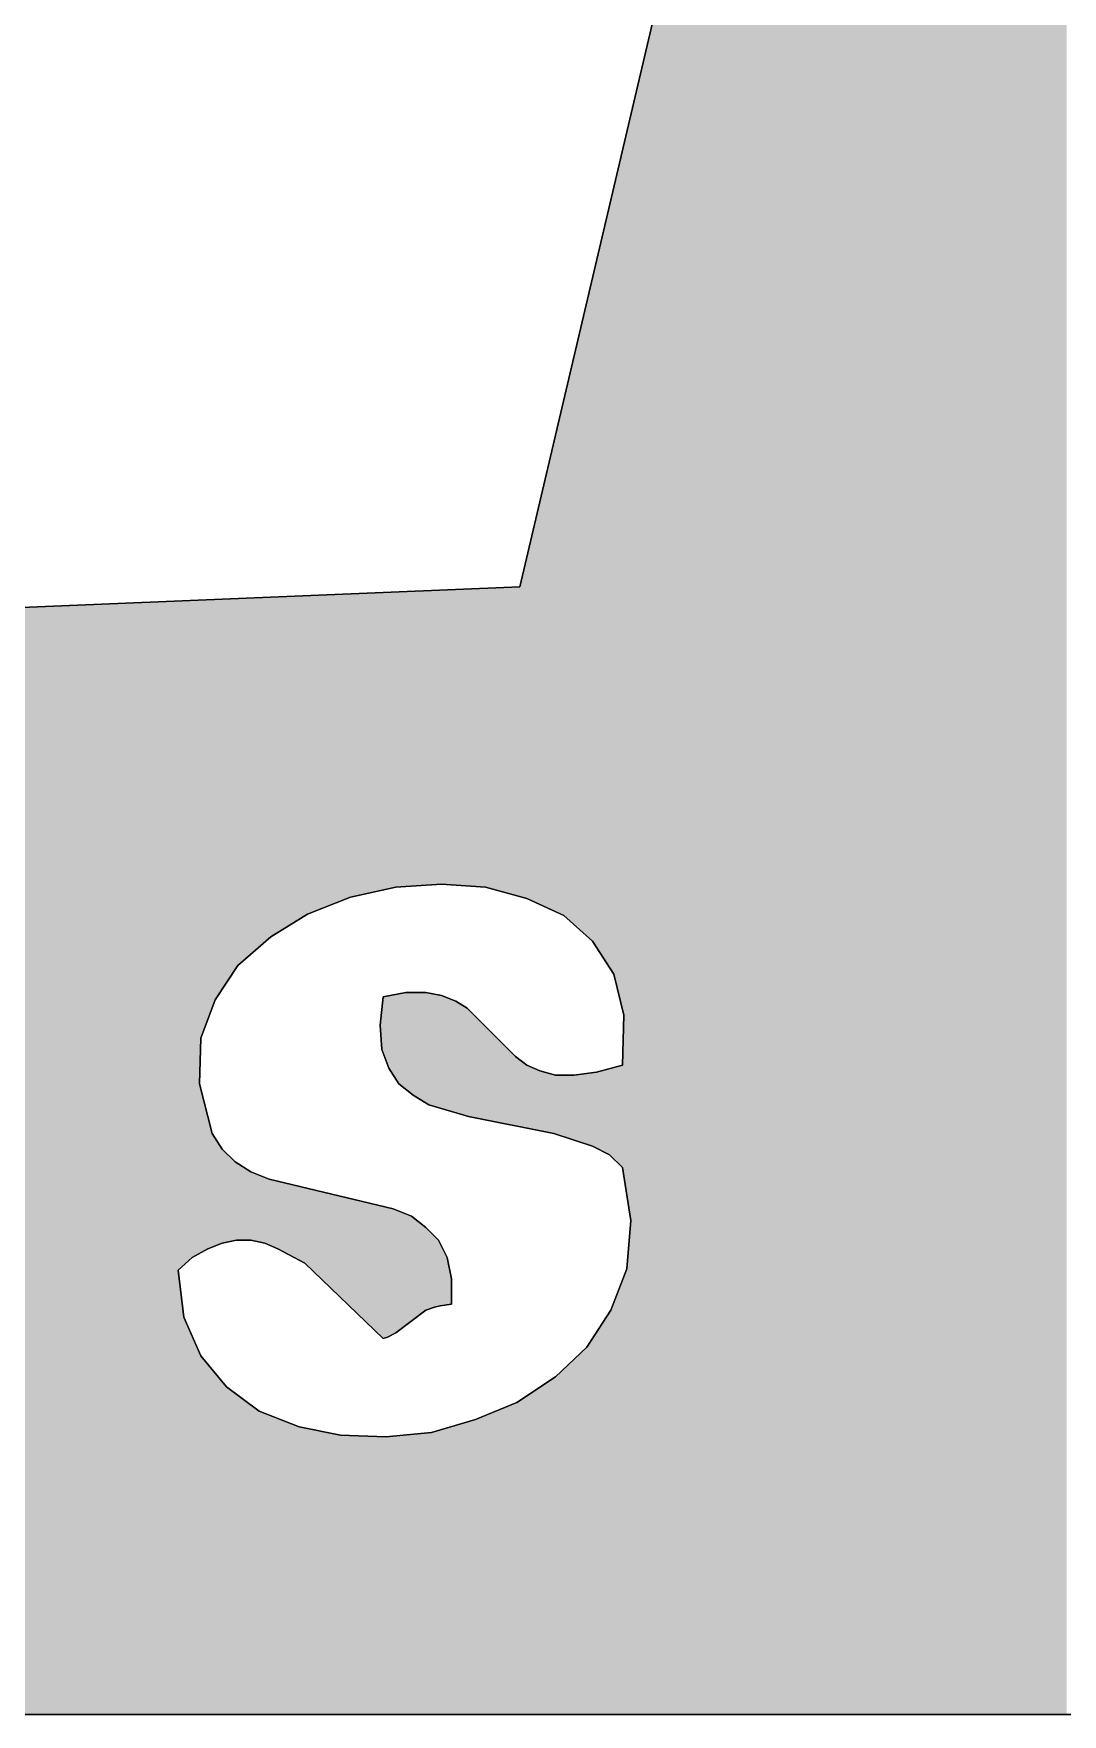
# Model space of a CAD drawing. Extents: x 15.2 to 16.8, y 8.5 to 9.48.
# Drawn here: x 15.7404 to 15.8407, y 8.5017 to 8.6656 of the extents above; entities that cross this region are included whole.
import ezdxf

# ---------------------------------------------------------------- set-up
doc = ezdxf.new("R2010")
doc.units = 0
doc.layers.add('LAYER_1', color=7, linetype='CONTINUOUS')

# ---------------------------------------------------------------- blocks, each defined once
blk = doc.blocks.new('*U9')
at = {"layer": 'LAYER_1', "color": 2}
for points in [[(15.84028, 8.50167), (15.82639, 8.91864), (15.84028, 8.92023)], [(15.84111, 8.50167), (15.84028, 8.92023), (15.84111, 8.92033)], [(15.81792, 8.50167), (15.81778, 8.91766), (15.81792, 8.91768)], [(15.81847, 8.50167), (15.81792, 8.91768), (15.81847, 8.91774)], [(15.82, 8.50167), (15.81847, 8.91774), (15.82, 8.91792)], [(15.82125, 8.50167), (15.82, 8.91792), (15.82125, 8.91806)], [(15.82639, 8.50167), (15.82125, 8.91806), (15.82639, 8.91864)], [(15.81778, 8.50167), (15.81764, 8.89762), (15.81778, 8.89833)], [(15.81736, 8.50167), (15.81722, 8.89542), (15.81736, 8.89617)], [(15.8175, 8.50167), (15.81736, 8.89617), (15.8175, 8.89687)], [(15.81764, 8.50167), (15.8175, 8.89687), (15.81764, 8.89762)], [(15.81708, 8.50167), (15.81681, 8.89326), (15.81708, 8.89471)], [(15.81722, 8.50167), (15.81708, 8.89471), (15.81722, 8.89542)], [(15.81681, 8.50167), (15.81625, 8.89035), (15.81681, 8.89326)], [(15.81625, 8.50167), (15.81597, 8.88889), (15.81625, 8.89035)], [(15.81597, 8.50167), (15.81556, 8.88673), (15.81597, 8.88889)], [(15.81556, 8.50167), (15.81542, 8.88599), (15.81556, 8.88673)], [(15.81528, 8.50167), (15.81514, 8.88453), (15.81528, 8.88528)], [(15.81542, 8.50167), (15.81528, 8.88528), (15.81542, 8.88599)], [(15.81486, 8.50167), (15.81472, 8.88237), (15.81486, 8.88308)], [(15.815, 8.50167), (15.81486, 8.88308), (15.815, 8.88382)], [(15.81514, 8.50167), (15.815, 8.88382), (15.81514, 8.88453)], [(15.81458, 8.50167), (15.81445, 8.88091), (15.81458, 8.88162)], [(15.81472, 8.50167), (15.81458, 8.88162), (15.81472, 8.88237)], [(15.8143, 8.50167), (15.81389, 8.878), (15.8143, 8.88017)], [(15.81445, 8.50167), (15.8143, 8.88017), (15.81445, 8.88091)], [(15.81389, 8.50167), (15.81347, 8.87581), (15.81389, 8.878)], [(15.81347, 8.50167), (15.81319, 8.87435), (15.81347, 8.87581)], [(15.81319, 8.50167), (15.81291, 8.8729), (15.81319, 8.87435)], [(15.81278, 8.50167), (15.8125, 8.87073), (15.81278, 8.87219)], [(15.81291, 8.50167), (15.81278, 8.87219), (15.81291, 8.8729)], [(15.81236, 8.50167), (15.81222, 8.86928), (15.81236, 8.87002)], [(15.8125, 8.50167), (15.81236, 8.87002), (15.8125, 8.87073)], [(15.81209, 8.50167), (15.81181, 8.86711), (15.81209, 8.86857)], [(15.81222, 8.50167), (15.81209, 8.86857), (15.81222, 8.86928)], [(15.81181, 8.50167), (15.81125, 8.86421), (15.81181, 8.86711)], [(15.81111, 8.50167), (15.80695, 8.84168), (15.81111, 8.86346)], [(15.81125, 8.50167), (15.81111, 8.86346), (15.81125, 8.86421)], [(15.80695, 8.50167), (15.80444, 8.82859), (15.80695, 8.84168)], [(15.80444, 8.50167), (15.80264, 8.81916), (15.80444, 8.82859)], [(15.80264, 8.50167), (15.80236, 8.8177), (15.80264, 8.81916)], [(15.80236, 8.50167), (15.80195, 8.81554), (15.80236, 8.8177)], [(15.80195, 8.50167), (15.80111, 8.81118), (15.80195, 8.81554)], [(15.80111, 8.50167), (15.79958, 8.66182), (15.80111, 8.66833)], [(15.79958, 8.50167), (15.79861, 8.6577), (15.79958, 8.66182)], [(15.79861, 8.54986), (15.7982, 8.65594), (15.79861, 8.6577)], [(15.7982, 8.55241), (15.79792, 8.65476), (15.7982, 8.65594)], [(15.7982, 8.55241), (15.7982, 8.65594), (15.79861, 8.54986)], [(15.79778, 8.57045), (15.79694, 8.65061), (15.79778, 8.65415)], [(15.79792, 8.56986), (15.79778, 8.65415), (15.79792, 8.65476)], [(15.79778, 8.57045), (15.79778, 8.65415), (15.79792, 8.56986)], [(15.79792, 8.55412), (15.79792, 8.65476), (15.7982, 8.55241)], [(15.79694, 8.57389), (15.79666, 8.64943), (15.79694, 8.65061)], [(15.79694, 8.57389), (15.79694, 8.65061), (15.79778, 8.57045)], [(15.79653, 8.57453), (15.79527, 8.64352), (15.79653, 8.64885)], [(15.79666, 8.57432), (15.79653, 8.64885), (15.79666, 8.64943)], [(15.79653, 8.57453), (15.79653, 8.64885), (15.79666, 8.57432)], [(15.79666, 8.57432), (15.79666, 8.64943), (15.79694, 8.57389)], [(15.79527, 8.57645), (15.79486, 8.64176), (15.79527, 8.64352)], [(15.79527, 8.57645), (15.79527, 8.64352), (15.79653, 8.57453)], [(15.79486, 8.57708), (15.79445, 8.64), (15.79486, 8.64176)], [(15.79486, 8.57708), (15.79486, 8.64176), (15.79527, 8.57645)], [(15.7943, 8.57758), (15.79306, 8.63409), (15.7943, 8.6394)], [(15.79445, 8.57745), (15.7943, 8.6394), (15.79445, 8.64)], [(15.7943, 8.57758), (15.7943, 8.6394), (15.79445, 8.57745)], [(15.79445, 8.57745), (15.79445, 8.64), (15.79486, 8.57708)], [(15.79306, 8.57871), (15.79208, 8.62994), (15.79306, 8.63409)], [(15.79306, 8.57871), (15.79306, 8.63409), (15.7943, 8.57758)], [(15.79208, 8.57959), (15.79153, 8.62761), (15.79208, 8.62994)], [(15.79208, 8.57959), (15.79208, 8.62994), (15.79306, 8.57871)], [(15.79153, 8.57984), (15.79125, 8.62643), (15.79153, 8.62761)], [(15.79153, 8.57984), (15.79153, 8.62761), (15.79208, 8.57959)], [(15.79111, 8.58003), (15.78972, 8.61991), (15.79111, 8.62582)], [(15.79125, 8.57997), (15.79111, 8.62582), (15.79125, 8.62643)], [(15.79111, 8.58003), (15.79111, 8.62582), (15.79125, 8.57997)], [(15.79125, 8.57997), (15.79125, 8.62643), (15.79153, 8.57984)], [(15.78972, 8.58067), (15.78847, 8.61461), (15.78972, 8.61991)], [(15.78972, 8.58067), (15.78972, 8.61991), (15.79111, 8.58003)], [(15.78847, 8.58124), (15.78778, 8.61167), (15.78847, 8.61461)], [(15.78847, 8.58124), (15.78847, 8.61461), (15.78972, 8.58067)], [(15.77028, 8.58101), (15.76708, 8.6108), (15.77028, 8.61094)], [(15.77111, 8.58134), (15.77028, 8.61094), (15.77111, 8.61097)], [(15.77125, 8.58139), (15.77111, 8.61097), (15.77125, 8.61098)], [(15.77153, 8.58145), (15.77125, 8.61098), (15.77153, 8.61099)], [(15.77417, 8.58203), (15.77153, 8.61099), (15.77417, 8.6111)], [(15.77431, 8.58206), (15.77417, 8.6111), (15.77431, 8.61111)], [(15.77444, 8.58209), (15.77431, 8.61111), (15.77444, 8.61111)], [(15.77472, 8.58215), (15.77444, 8.61111), (15.77472, 8.61112)], [(15.77486, 8.58218), (15.77472, 8.61112), (15.77486, 8.61113)], [(15.775, 8.58221), (15.77486, 8.61113), (15.775, 8.61113)], [(15.77542, 8.5823), (15.775, 8.61113), (15.77542, 8.61115)], [(15.7757, 8.58236), (15.77542, 8.61115), (15.7757, 8.61116)], [(15.77597, 8.58237), (15.7757, 8.61116), (15.77597, 8.61117)], [(15.77667, 8.58242), (15.77597, 8.61117), (15.77667, 8.6112)], [(15.77722, 8.58245), (15.77667, 8.6112), (15.77722, 8.61123)], [(15.77736, 8.58246), (15.77722, 8.61123), (15.77736, 8.61123)], [(15.77861, 8.58254), (15.77736, 8.61123), (15.77861, 8.61128)], [(15.77889, 8.58256), (15.77861, 8.61128), (15.77889, 8.6113)], [(15.77917, 8.58258), (15.77889, 8.6113), (15.77917, 8.61131)], [(15.77945, 8.5826), (15.77917, 8.61131), (15.77945, 8.61132)], [(15.77986, 8.58262), (15.77945, 8.61132), (15.77986, 8.61134)], [(15.78, 8.58263), (15.77986, 8.61134), (15.78, 8.61134)], [(15.78014, 8.58264), (15.78, 8.61134), (15.78014, 8.61135)], [(15.78069, 8.5826), (15.78014, 8.61135), (15.78069, 8.61137)], [(15.78014, 8.58264), (15.78014, 8.61135), (15.78069, 8.5826)], [(15.78111, 8.58258), (15.78069, 8.61137), (15.78111, 8.61139)], [(15.78069, 8.5826), (15.78069, 8.61137), (15.78111, 8.58258)], [(15.78153, 8.58255), (15.78111, 8.61139), (15.78153, 8.61141)], [(15.78111, 8.58258), (15.78111, 8.61139), (15.78153, 8.58255)], [(15.78208, 8.58251), (15.78153, 8.61141), (15.78208, 8.61143)], [(15.78153, 8.58255), (15.78153, 8.61141), (15.78208, 8.58251)], [(15.78264, 8.58248), (15.78208, 8.61143), (15.78264, 8.61145)], [(15.78208, 8.58251), (15.78208, 8.61143), (15.78264, 8.58248)], [(15.78278, 8.58247), (15.78264, 8.61145), (15.78278, 8.61146)], [(15.78264, 8.58248), (15.78264, 8.61145), (15.78278, 8.58247)], [(15.7832, 8.58244), (15.78278, 8.61146), (15.7832, 8.61148)], [(15.78278, 8.58247), (15.78278, 8.61146), (15.7832, 8.58244)], [(15.78347, 8.58242), (15.7832, 8.61148), (15.78347, 8.61149)], [(15.7832, 8.58244), (15.7832, 8.61148), (15.78347, 8.58242)], [(15.78444, 8.58236), (15.78347, 8.61149), (15.78444, 8.61153)], [(15.78347, 8.58242), (15.78347, 8.61149), (15.78444, 8.58236)], [(15.78514, 8.58217), (15.78444, 8.61153), (15.78514, 8.61156)], [(15.78444, 8.58236), (15.78444, 8.61153), (15.78514, 8.58217)], [(15.7868, 8.58171), (15.78514, 8.61156), (15.7868, 8.61163)], [(15.78514, 8.58217), (15.78514, 8.61156), (15.7868, 8.58171)], [(15.78736, 8.58155), (15.7868, 8.61163), (15.78736, 8.61165)], [(15.7868, 8.58171), (15.7868, 8.61163), (15.78736, 8.58155)], [(15.7875, 8.58151), (15.78736, 8.61165), (15.7875, 8.61166)], [(15.78736, 8.58155), (15.78736, 8.61165), (15.7875, 8.58151)], [(15.78778, 8.58144), (15.7875, 8.61166), (15.78778, 8.61167)], [(15.7875, 8.58151), (15.7875, 8.61166), (15.78778, 8.58144)], [(15.78778, 8.58144), (15.78778, 8.61167), (15.78847, 8.58124)], [(15.74236, 8.50167), (15.73834, 8.60961), (15.74236, 8.60977)], [(15.74458, 8.50167), (15.74236, 8.60977), (15.74458, 8.60987)], [(15.74514, 8.50167), (15.74458, 8.60987), (15.74514, 8.60989)], [(15.74611, 8.50167), (15.74514, 8.60989), (15.74611, 8.60993)], [(15.74778, 8.50167), (15.74611, 8.60993), (15.74778, 8.61)], [(15.74944, 8.50167), (15.74778, 8.61), (15.74944, 8.61007)], [(15.74986, 8.50167), (15.74944, 8.61007), (15.74986, 8.61009)], [(15.75069, 8.50167), (15.74986, 8.61009), (15.75069, 8.61012)], [(15.75125, 8.50167), (15.75069, 8.61012), (15.75125, 8.61014)], [(15.75195, 8.50167), (15.75125, 8.61014), (15.75195, 8.61017)], [(15.75222, 8.50167), (15.75195, 8.61017), (15.75222, 8.61018)], [(15.75361, 8.50167), (15.75222, 8.61018), (15.75361, 8.61024)], [(15.75444, 8.50167), (15.75361, 8.61024), (15.75444, 8.61028)], [(15.755, 8.5455), (15.75444, 8.61028), (15.755, 8.6103)], [(15.75555, 8.546), (15.755, 8.6103), (15.75555, 8.61032)], [(15.75583, 8.54625), (15.75555, 8.61032), (15.75583, 8.61033)], [(15.75611, 8.5464), (15.75583, 8.61033), (15.75611, 8.61035)], [(15.75653, 8.54663), (15.75611, 8.61035), (15.75653, 8.61036)], [(15.75667, 8.56764), (15.75653, 8.61036), (15.75667, 8.61037)], [(15.75736, 8.5695), (15.75667, 8.61037), (15.75736, 8.6104)], [(15.75778, 8.57064), (15.75736, 8.6104), (15.75778, 8.61042)], [(15.75806, 8.57138), (15.75778, 8.61042), (15.75806, 8.61043)], [(15.75875, 8.57242), (15.75806, 8.61043), (15.75875, 8.61046)], [(15.75917, 8.57305), (15.75875, 8.61046), (15.75917, 8.61047)], [(15.76, 8.5743), (15.75917, 8.61047), (15.76, 8.61051)], [(15.76014, 8.57451), (15.76, 8.61051), (15.76014, 8.61051)], [(15.76028, 8.57472), (15.76014, 8.61051), (15.76028, 8.61052)], [(15.76055, 8.57496), (15.76028, 8.61052), (15.76055, 8.61053)], [(15.76153, 8.57581), (15.76055, 8.61053), (15.76153, 8.61057)], [(15.76236, 8.57653), (15.76153, 8.61057), (15.76236, 8.61061)], [(15.76292, 8.57702), (15.76236, 8.61061), (15.76292, 8.61063)], [(15.76333, 8.57738), (15.76292, 8.61063), (15.76333, 8.61065)], [(15.76348, 8.5775), (15.76333, 8.61065), (15.76348, 8.61065)], [(15.76417, 8.57793), (15.76348, 8.61065), (15.76417, 8.61068)], [(15.76444, 8.5781), (15.76417, 8.61068), (15.76444, 8.61069)], [(15.76514, 8.57853), (15.76444, 8.61069), (15.76514, 8.61072)], [(15.76541, 8.5787), (15.76514, 8.61072), (15.76541, 8.61073)], [(15.76625, 8.57921), (15.76541, 8.61073), (15.76625, 8.61077)], [(15.76681, 8.57955), (15.76625, 8.61077), (15.76681, 8.61079)], [(15.76708, 8.57973), (15.76681, 8.61079), (15.76708, 8.6108)], [(15.77444, 8.56617), (15.77431, 8.57028), (15.77444, 8.57167)], [(15.77472, 8.56545), (15.77444, 8.57167), (15.77472, 8.57172)], [(15.77444, 8.56617), (15.77444, 8.57167), (15.77472, 8.56545)], [(15.77486, 8.56508), (15.77472, 8.57172), (15.77486, 8.57175)], [(15.77472, 8.56545), (15.77472, 8.57172), (15.77486, 8.56508)], [(15.775, 8.56472), (15.77486, 8.57175), (15.775, 8.57177)], [(15.77486, 8.56508), (15.77486, 8.57175), (15.775, 8.56472)], [(15.77542, 8.56406), (15.775, 8.57177), (15.77542, 8.57185)], [(15.775, 8.56472), (15.775, 8.57177), (15.77542, 8.56406)], [(15.7757, 8.56363), (15.77542, 8.57185), (15.7757, 8.57191)], [(15.77542, 8.56406), (15.77542, 8.57185), (15.7757, 8.56363)], [(15.77597, 8.56319), (15.7757, 8.57191), (15.77597, 8.57196)], [(15.7757, 8.56363), (15.7757, 8.57191), (15.77597, 8.56319)], [(15.77667, 8.56264), (15.77597, 8.57196), (15.77667, 8.57209)], [(15.77597, 8.56319), (15.77597, 8.57196), (15.77667, 8.56264)], [(15.77667, 8.56264), (15.77667, 8.57209), (15.77722, 8.56219)], [(15.77722, 8.56219), (15.77722, 8.57209), (15.77736, 8.56208)], [(15.77736, 8.56208), (15.77736, 8.57209), (15.77861, 8.56129)], [(15.77861, 8.56129), (15.77861, 8.57209), (15.77889, 8.56112)], [(15.77889, 8.56112), (15.77889, 8.57204), (15.77917, 8.56104)], [(15.77917, 8.56104), (15.77917, 8.57199), (15.77945, 8.56096)], [(15.77945, 8.56096), (15.77945, 8.57193), (15.77986, 8.56084)], [(15.77986, 8.56084), (15.77986, 8.57186), (15.78, 8.5608)], [(15.78, 8.5608), (15.78, 8.57183), (15.78014, 8.56076)], [(15.78014, 8.56076), (15.78014, 8.5718), (15.78069, 8.5606)], [(15.78069, 8.5606), (15.78069, 8.57158), (15.78111, 8.56048)], [(15.77431, 8.56653), (15.77417, 8.56889), (15.77431, 8.57028)], [(15.77431, 8.56653), (15.77431, 8.57028), (15.77444, 8.56617)], [(15.78111, 8.56048), (15.78111, 8.57141), (15.78153, 8.56036)], [(15.78153, 8.56036), (15.78153, 8.57125), (15.78208, 8.5602)], [(15.78208, 8.5602), (15.78208, 8.5709), (15.78264, 8.56004)], [(15.78264, 8.56004), (15.78264, 8.57056), (15.78278, 8.56)], [(15.78278, 8.56), (15.78278, 8.57042), (15.7832, 8.55992)], [(15.7832, 8.55992), (15.7832, 8.57), (15.78347, 8.55986)], [(15.79792, 8.55412), (15.79778, 8.565), (15.79792, 8.56986)], [(15.78347, 8.55986), (15.78347, 8.56972), (15.78444, 8.55967)], [(15.78444, 8.55967), (15.78444, 8.56875), (15.78514, 8.55953)], [(15.78514, 8.55953), (15.78514, 8.56806), (15.7868, 8.5592)], [(15.7868, 8.5592), (15.7868, 8.56639), (15.78736, 8.55909)], [(15.78736, 8.55909), (15.78736, 8.56584), (15.7875, 8.55906)], [(15.7875, 8.55906), (15.7875, 8.56573), (15.78778, 8.559)], [(15.78778, 8.559), (15.78778, 8.56552), (15.78847, 8.55886)], [(15.78847, 8.55886), (15.78847, 8.565), (15.78972, 8.55861)], [(15.79778, 8.555), (15.79694, 8.56477), (15.79778, 8.565)], [(15.79778, 8.555), (15.79778, 8.565), (15.79792, 8.55412)], [(15.78972, 8.55861), (15.78972, 8.56444), (15.79111, 8.55834)], [(15.79111, 8.55834), (15.79111, 8.56407), (15.79125, 8.55829)], [(15.79125, 8.55829), (15.79125, 8.56403), (15.79153, 8.5582)], [(15.79153, 8.5582), (15.79153, 8.56403), (15.79208, 8.55801)], [(15.79208, 8.55801), (15.79208, 8.56403), (15.79306, 8.55769)], [(15.7943, 8.55727), (15.79306, 8.56403), (15.7943, 8.56419)], [(15.79306, 8.55769), (15.79306, 8.56403), (15.7943, 8.55727)], [(15.79445, 8.55723), (15.7943, 8.56419), (15.79445, 8.5642)], [(15.7943, 8.55727), (15.7943, 8.56419), (15.79445, 8.55723)], [(15.79486, 8.55709), (15.79445, 8.5642), (15.79486, 8.56425)], [(15.79445, 8.55723), (15.79445, 8.5642), (15.79486, 8.55709)], [(15.79527, 8.55688), (15.79486, 8.56425), (15.79527, 8.5643)], [(15.79486, 8.55709), (15.79486, 8.56425), (15.79527, 8.55688)], [(15.79653, 8.55625), (15.79527, 8.5643), (15.79653, 8.56465)], [(15.79527, 8.55688), (15.79527, 8.5643), (15.79653, 8.55625)], [(15.79666, 8.55611), (15.79653, 8.56465), (15.79666, 8.56469)], [(15.79653, 8.55625), (15.79653, 8.56465), (15.79666, 8.55611)], [(15.79694, 8.55583), (15.79666, 8.56469), (15.79694, 8.56477)], [(15.79666, 8.55611), (15.79666, 8.56469), (15.79694, 8.55583)], [(15.79694, 8.55583), (15.79694, 8.56477), (15.79778, 8.555)], [(15.76153, 8.54792), (15.76153, 8.55458), (15.76236, 8.54775)], [(15.76236, 8.54775), (15.76236, 8.55426), (15.76292, 8.54763)], [(15.76292, 8.54763), (15.76292, 8.55405), (15.76333, 8.54745)], [(15.76333, 8.54745), (15.76333, 8.55389), (15.76348, 8.54739)], [(15.76348, 8.54739), (15.76348, 8.55385), (15.76417, 8.54708)], [(15.76417, 8.54708), (15.76417, 8.55369), (15.76444, 8.54693)], [(15.76444, 8.54693), (15.76444, 8.55362), (15.76514, 8.54657)], [(15.76514, 8.54657), (15.76514, 8.55345), (15.76541, 8.54642)], [(15.76541, 8.54642), (15.76541, 8.55338), (15.76625, 8.54599)], [(15.76625, 8.54599), (15.76625, 8.55318), (15.76681, 8.54569)], [(15.76681, 8.54569), (15.76681, 8.55305), (15.76708, 8.54543)], [(15.76708, 8.54543), (15.76708, 8.55298), (15.77028, 8.54235)], [(15.77028, 8.54235), (15.77028, 8.55221), (15.77111, 8.54154)], [(15.77111, 8.54154), (15.77111, 8.55201), (15.77125, 8.54141)], [(15.77125, 8.54141), (15.77125, 8.55198), (15.77153, 8.54114)], [(15.77153, 8.54114), (15.77153, 8.55191), (15.77417, 8.53859)], [(15.77417, 8.53859), (15.77417, 8.55127), (15.77431, 8.53846)], [(15.77431, 8.53846), (15.77431, 8.55124), (15.77444, 8.53833)], [(15.79861, 8.50167), (15.7982, 8.54514), (15.79861, 8.54986)], [(15.79778, 8.50167), (15.79694, 8.54184), (15.79778, 8.54403)], [(15.79792, 8.50167), (15.79778, 8.54403), (15.79792, 8.54441)], [(15.7982, 8.50167), (15.79792, 8.54441), (15.7982, 8.54514)], [(15.79653, 8.50167), (15.79527, 8.53899), (15.79653, 8.5409)], [(15.79666, 8.50167), (15.79653, 8.5409), (15.79666, 8.54111)], [(15.79694, 8.50167), (15.79666, 8.54111), (15.79694, 8.54184)], [(15.79527, 8.50167), (15.79486, 8.53835), (15.79527, 8.53899)], [(15.7943, 8.50167), (15.79306, 8.53631), (15.7943, 8.5375)], [(15.79445, 8.50167), (15.7943, 8.5375), (15.79445, 8.53772)], [(15.79486, 8.50167), (15.79445, 8.53772), (15.79486, 8.53835)], [(15.79306, 8.50167), (15.79208, 8.53538), (15.79306, 8.53631)], [(15.79111, 8.50167), (15.78972, 8.53356), (15.79111, 8.53449)], [(15.79125, 8.50167), (15.79111, 8.53449), (15.79125, 8.53459)], [(15.79153, 8.50167), (15.79125, 8.53459), (15.79153, 8.53485)], [(15.79208, 8.50167), (15.79153, 8.53485), (15.79208, 8.53538)], [(15.78778, 8.50167), (15.7875, 8.53208), (15.78778, 8.53226)], [(15.78847, 8.50167), (15.78778, 8.53226), (15.78847, 8.53273)], [(15.78972, 8.50167), (15.78847, 8.53273), (15.78972, 8.53356)], [(15.78444, 8.50167), (15.78347, 8.53042), (15.78444, 8.53082)], [(15.78514, 8.50167), (15.78444, 8.53082), (15.78514, 8.53111)], [(15.7868, 8.50167), (15.78514, 8.53111), (15.7868, 8.53179)], [(15.78736, 8.50167), (15.7868, 8.53179), (15.78736, 8.53202)], [(15.7875, 8.50167), (15.78736, 8.53202), (15.7875, 8.53208)], [(15.77667, 8.50167), (15.77597, 8.52887), (15.77667, 8.52893)], [(15.77722, 8.50167), (15.77667, 8.52893), (15.77722, 8.52898)], [(15.77736, 8.50167), (15.77722, 8.52898), (15.77736, 8.529)], [(15.77861, 8.50167), (15.77736, 8.529), (15.77861, 8.52911)], [(15.77889, 8.50167), (15.77861, 8.52911), (15.77889, 8.52914)], [(15.77917, 8.50167), (15.77889, 8.52914), (15.77917, 8.52916)], [(15.77945, 8.50167), (15.77917, 8.52916), (15.77945, 8.52924)], [(15.77986, 8.50167), (15.77945, 8.52924), (15.77986, 8.52936)], [(15.78, 8.50167), (15.77986, 8.52936), (15.78, 8.52941)], [(15.78014, 8.50167), (15.78, 8.52941), (15.78014, 8.52945)], [(15.78069, 8.50167), (15.78014, 8.52945), (15.78069, 8.52961)], [(15.78111, 8.50167), (15.78069, 8.52961), (15.78111, 8.52973)], [(15.78153, 8.50167), (15.78111, 8.52973), (15.78153, 8.52985)], [(15.78208, 8.50167), (15.78153, 8.52985), (15.78208, 8.53002)], [(15.78264, 8.50167), (15.78208, 8.53002), (15.78264, 8.53018)], [(15.78278, 8.50167), (15.78264, 8.53018), (15.78278, 8.53022)], [(15.7832, 8.50167), (15.78278, 8.53022), (15.7832, 8.53034)], [(15.78347, 8.50167), (15.7832, 8.53034), (15.78347, 8.53042)], [(15.77486, 8.50167), (15.77472, 8.52875), (15.77486, 8.52877)], [(15.775, 8.50167), (15.77486, 8.52877), (15.775, 8.52878)], [(15.77542, 8.50167), (15.775, 8.52878), (15.77542, 8.52882)], [(15.7757, 8.50167), (15.77542, 8.52882), (15.7757, 8.52884)], [(15.77597, 8.50167), (15.7757, 8.52884), (15.77597, 8.52887)]]:
    blk.add_solid(points, dxfattribs=at)
at = {"layer": 'LAYER_1', "color": 2, "extrusion": (0, 0, -1)}
for points in [[(-15.84028, 8.50167), (-15.84028, 8.92023), (-15.84111, 8.50167)], [(-15.81778, 8.50167), (-15.81778, 8.91766), (-15.81792, 8.50167)], [(-15.81792, 8.50167), (-15.81792, 8.91768), (-15.81847, 8.50167)], [(-15.81847, 8.50167), (-15.81847, 8.91774), (-15.82, 8.50167)], [(-15.82, 8.50167), (-15.82, 8.91792), (-15.82125, 8.50167)], [(-15.82125, 8.50167), (-15.82125, 8.91806), (-15.82639, 8.50167)], [(-15.82639, 8.50167), (-15.82639, 8.91864), (-15.84028, 8.50167)], [(-15.81736, 8.50167), (-15.81736, 8.89617), (-15.8175, 8.50167)], [(-15.8175, 8.50167), (-15.8175, 8.89687), (-15.81764, 8.50167)], [(-15.81764, 8.50167), (-15.81764, 8.89762), (-15.81778, 8.50167)], [(-15.81708, 8.50167), (-15.81708, 8.89471), (-15.81722, 8.50167)], [(-15.81722, 8.50167), (-15.81722, 8.89542), (-15.81736, 8.50167)], [(-15.81681, 8.50167), (-15.81681, 8.89326), (-15.81708, 8.50167)], [(-15.81625, 8.50167), (-15.81625, 8.89035), (-15.81681, 8.50167)], [(-15.81597, 8.50167), (-15.81597, 8.88889), (-15.81625, 8.50167)], [(-15.81556, 8.50167), (-15.81556, 8.88673), (-15.81597, 8.50167)], [(-15.81528, 8.50167), (-15.81528, 8.88528), (-15.81542, 8.50167)], [(-15.81542, 8.50167), (-15.81542, 8.88599), (-15.81556, 8.50167)], [(-15.81486, 8.50167), (-15.81486, 8.88308), (-15.815, 8.50167)], [(-15.815, 8.50167), (-15.815, 8.88382), (-15.81514, 8.50167)], [(-15.81514, 8.50167), (-15.81514, 8.88453), (-15.81528, 8.50167)], [(-15.81458, 8.50167), (-15.81458, 8.88162), (-15.81472, 8.50167)], [(-15.81472, 8.50167), (-15.81472, 8.88237), (-15.81486, 8.50167)], [(-15.8143, 8.50167), (-15.8143, 8.88017), (-15.81445, 8.50167)], [(-15.81445, 8.50167), (-15.81445, 8.88091), (-15.81458, 8.50167)], [(-15.81389, 8.50167), (-15.81389, 8.878), (-15.8143, 8.50167)], [(-15.81347, 8.50167), (-15.81347, 8.87581), (-15.81389, 8.50167)], [(-15.81319, 8.50167), (-15.81319, 8.87435), (-15.81347, 8.50167)], [(-15.81278, 8.50167), (-15.81278, 8.87219), (-15.81291, 8.50167)], [(-15.81291, 8.50167), (-15.81291, 8.8729), (-15.81319, 8.50167)], [(-15.81236, 8.50167), (-15.81236, 8.87002), (-15.8125, 8.50167)], [(-15.8125, 8.50167), (-15.8125, 8.87073), (-15.81278, 8.50167)], [(-15.81209, 8.50167), (-15.81209, 8.86857), (-15.81222, 8.50167)], [(-15.81222, 8.50167), (-15.81222, 8.86928), (-15.81236, 8.50167)], [(-15.81181, 8.50167), (-15.81181, 8.86711), (-15.81209, 8.50167)], [(-15.81111, 8.50167), (-15.81111, 8.86346), (-15.81125, 8.50167)], [(-15.81125, 8.50167), (-15.81125, 8.86421), (-15.81181, 8.50167)], [(-15.80695, 8.50167), (-15.80695, 8.84168), (-15.81111, 8.50167)], [(-15.80444, 8.50167), (-15.80444, 8.82859), (-15.80695, 8.50167)], [(-15.80264, 8.50167), (-15.80264, 8.81916), (-15.80444, 8.50167)], [(-15.80236, 8.50167), (-15.80236, 8.8177), (-15.80264, 8.50167)], [(-15.80195, 8.50167), (-15.80195, 8.81554), (-15.80236, 8.50167)], [(-15.80111, 8.50167), (-15.80111, 8.81118), (-15.80195, 8.50167)], [(-15.79958, 8.50167), (-15.79958, 8.66182), (-15.80111, 8.50167)], [(-15.79861, 8.50167), (-15.79861, 8.6577), (-15.79958, 8.50167)], [(-15.77028, 8.58101), (-15.77028, 8.61094), (-15.77111, 8.58134)], [(-15.77111, 8.58134), (-15.77111, 8.61097), (-15.77125, 8.58139)], [(-15.77125, 8.58139), (-15.77125, 8.61098), (-15.77153, 8.58145)], [(-15.77153, 8.58145), (-15.77153, 8.61099), (-15.77417, 8.58203)], [(-15.77417, 8.58203), (-15.77417, 8.6111), (-15.77431, 8.58206)], [(-15.77431, 8.58206), (-15.77431, 8.61111), (-15.77444, 8.58209)], [(-15.77444, 8.58209), (-15.77444, 8.61111), (-15.77472, 8.58215)], [(-15.77472, 8.58215), (-15.77472, 8.61112), (-15.77486, 8.58218)], [(-15.77486, 8.58218), (-15.77486, 8.61113), (-15.775, 8.58221)], [(-15.775, 8.58221), (-15.775, 8.61113), (-15.77542, 8.5823)], [(-15.77542, 8.5823), (-15.77542, 8.61115), (-15.7757, 8.58236)], [(-15.7757, 8.58236), (-15.7757, 8.61116), (-15.77597, 8.58237)], [(-15.77597, 8.58237), (-15.77597, 8.61117), (-15.77667, 8.58242)], [(-15.77667, 8.58242), (-15.77667, 8.6112), (-15.77722, 8.58245)], [(-15.77722, 8.58245), (-15.77722, 8.61123), (-15.77736, 8.58246)], [(-15.77736, 8.58246), (-15.77736, 8.61123), (-15.77861, 8.58254)], [(-15.77861, 8.58254), (-15.77861, 8.61128), (-15.77889, 8.58256)], [(-15.77889, 8.58256), (-15.77889, 8.6113), (-15.77917, 8.58258)], [(-15.77917, 8.58258), (-15.77917, 8.61131), (-15.77945, 8.5826)], [(-15.77945, 8.5826), (-15.77945, 8.61132), (-15.77986, 8.58262)], [(-15.77986, 8.58262), (-15.77986, 8.61134), (-15.78, 8.58263)], [(-15.78, 8.58263), (-15.78, 8.61134), (-15.78014, 8.58264)], [(-15.73834, 8.50167), (-15.73834, 8.60961), (-15.74236, 8.50167)], [(-15.74236, 8.50167), (-15.74236, 8.60977), (-15.74458, 8.50167)], [(-15.74458, 8.50167), (-15.74458, 8.60987), (-15.74514, 8.50167)], [(-15.74514, 8.50167), (-15.74514, 8.60989), (-15.74611, 8.50167)], [(-15.74611, 8.50167), (-15.74611, 8.60993), (-15.74778, 8.50167)], [(-15.74778, 8.50167), (-15.74778, 8.61), (-15.74944, 8.50167)], [(-15.74944, 8.50167), (-15.74944, 8.61007), (-15.74986, 8.50167)], [(-15.74986, 8.50167), (-15.74986, 8.61009), (-15.75069, 8.50167)], [(-15.75069, 8.50167), (-15.75069, 8.61012), (-15.75125, 8.50167)], [(-15.75125, 8.50167), (-15.75125, 8.61014), (-15.75195, 8.50167)], [(-15.75195, 8.50167), (-15.75195, 8.61017), (-15.75222, 8.50167)], [(-15.75222, 8.50167), (-15.75222, 8.61018), (-15.75361, 8.50167)], [(-15.75361, 8.50167), (-15.75361, 8.61024), (-15.75444, 8.50167)], [(-15.75444, 8.545), (-15.75444, 8.61028), (-15.755, 8.5455)], [(-15.755, 8.5455), (-15.755, 8.6103), (-15.75555, 8.546)], [(-15.75555, 8.546), (-15.75555, 8.61032), (-15.75583, 8.54625)], [(-15.75583, 8.54625), (-15.75583, 8.61033), (-15.75611, 8.5464)], [(-15.75611, 8.5464), (-15.75611, 8.61035), (-15.75653, 8.54663)], [(-15.75653, 8.56319), (-15.75653, 8.61036), (-15.75667, 8.56764)], [(-15.75667, 8.56764), (-15.75667, 8.61037), (-15.75736, 8.5695)], [(-15.75736, 8.5695), (-15.75736, 8.6104), (-15.75778, 8.57064)], [(-15.75778, 8.57064), (-15.75778, 8.61042), (-15.75806, 8.57138)], [(-15.75806, 8.57138), (-15.75806, 8.61043), (-15.75875, 8.57242)], [(-15.75875, 8.57242), (-15.75875, 8.61046), (-15.75917, 8.57305)], [(-15.75917, 8.57305), (-15.75917, 8.61047), (-15.76, 8.5743)], [(-15.76, 8.5743), (-15.76, 8.61051), (-15.76014, 8.57451)], [(-15.76014, 8.57451), (-15.76014, 8.61051), (-15.76028, 8.57472)], [(-15.76028, 8.57472), (-15.76028, 8.61052), (-15.76055, 8.57496)], [(-15.76055, 8.57496), (-15.76055, 8.61053), (-15.76153, 8.57581)], [(-15.76153, 8.57581), (-15.76153, 8.61057), (-15.76236, 8.57653)], [(-15.76236, 8.57653), (-15.76236, 8.61061), (-15.76292, 8.57702)], [(-15.76292, 8.57702), (-15.76292, 8.61063), (-15.76333, 8.57738)], [(-15.76333, 8.57738), (-15.76333, 8.61065), (-15.76348, 8.5775)], [(-15.76348, 8.5775), (-15.76348, 8.61065), (-15.76417, 8.57793)], [(-15.76417, 8.57793), (-15.76417, 8.61068), (-15.76444, 8.5781)], [(-15.76444, 8.5781), (-15.76444, 8.61069), (-15.76514, 8.57853)], [(-15.76514, 8.57853), (-15.76514, 8.61072), (-15.76541, 8.5787)], [(-15.76541, 8.5787), (-15.76541, 8.61073), (-15.76625, 8.57921)], [(-15.76625, 8.57921), (-15.76625, 8.61077), (-15.76681, 8.57955)], [(-15.76681, 8.57955), (-15.76681, 8.61079), (-15.76708, 8.57973)], [(-15.76708, 8.57973), (-15.76708, 8.6108), (-15.77028, 8.58101)], [(-15.77722, 8.56219), (-15.77667, 8.57209), (-15.77722, 8.57209)], [(-15.77736, 8.56208), (-15.77722, 8.57209), (-15.77736, 8.57209)], [(-15.77861, 8.56129), (-15.77736, 8.57209), (-15.77861, 8.57209)], [(-15.77889, 8.56112), (-15.77861, 8.57209), (-15.77889, 8.57204)], [(-15.77917, 8.56104), (-15.77889, 8.57204), (-15.77917, 8.57199)], [(-15.77945, 8.56096), (-15.77917, 8.57199), (-15.77945, 8.57193)], [(-15.77986, 8.56084), (-15.77945, 8.57193), (-15.77986, 8.57186)], [(-15.78, 8.5608), (-15.77986, 8.57186), (-15.78, 8.57183)], [(-15.78014, 8.56076), (-15.78, 8.57183), (-15.78014, 8.5718)], [(-15.78069, 8.5606), (-15.78014, 8.5718), (-15.78069, 8.57158)], [(-15.78111, 8.56048), (-15.78069, 8.57158), (-15.78111, 8.57141)], [(-15.78153, 8.56036), (-15.78111, 8.57141), (-15.78153, 8.57125)], [(-15.78208, 8.5602), (-15.78153, 8.57125), (-15.78208, 8.5709)], [(-15.78264, 8.56004), (-15.78208, 8.5709), (-15.78264, 8.57056)], [(-15.78278, 8.56), (-15.78264, 8.57056), (-15.78278, 8.57042)], [(-15.7832, 8.55992), (-15.78278, 8.57042), (-15.7832, 8.57)], [(-15.78347, 8.55986), (-15.7832, 8.57), (-15.78347, 8.56972)], [(-15.78444, 8.55967), (-15.78347, 8.56972), (-15.78444, 8.56875)], [(-15.78514, 8.55953), (-15.78444, 8.56875), (-15.78514, 8.56806)], [(-15.7868, 8.5592), (-15.78514, 8.56806), (-15.7868, 8.56639)], [(-15.78736, 8.55909), (-15.7868, 8.56639), (-15.78736, 8.56584)], [(-15.7875, 8.55906), (-15.78736, 8.56584), (-15.7875, 8.56573)], [(-15.78778, 8.559), (-15.7875, 8.56573), (-15.78778, 8.56552)], [(-15.78847, 8.55886), (-15.78778, 8.56552), (-15.78847, 8.565)], [(-15.78972, 8.55861), (-15.78847, 8.565), (-15.78972, 8.56444)], [(-15.79111, 8.55834), (-15.78972, 8.56444), (-15.79111, 8.56407)], [(-15.79125, 8.55829), (-15.79111, 8.56407), (-15.79125, 8.56403)], [(-15.79153, 8.5582), (-15.79125, 8.56403), (-15.79153, 8.56403)], [(-15.79208, 8.55801), (-15.79153, 8.56403), (-15.79208, 8.56403)], [(-15.79306, 8.55769), (-15.79208, 8.56403), (-15.79306, 8.56403)], [(-15.75653, 8.54663), (-15.75653, 8.56319), (-15.75667, 8.5467)], [(-15.75667, 8.5467), (-15.75653, 8.56319), (-15.75667, 8.56266)], [(-15.75667, 8.5467), (-15.75667, 8.56266), (-15.75736, 8.54708)], [(-15.75736, 8.54708), (-15.75667, 8.56266), (-15.75736, 8.55997)], [(-15.75736, 8.54708), (-15.75736, 8.55997), (-15.75778, 8.54725)], [(-15.75778, 8.54725), (-15.75736, 8.55997), (-15.75778, 8.55834)], [(-15.75778, 8.54725), (-15.75778, 8.55834), (-15.75806, 8.54736)], [(-15.75806, 8.54736), (-15.75778, 8.55834), (-15.75806, 8.5579)], [(-15.75806, 8.54736), (-15.75806, 8.5579), (-15.75875, 8.54763)], [(-15.75875, 8.54763), (-15.75806, 8.5579), (-15.75875, 8.5568)], [(-15.75875, 8.54763), (-15.75875, 8.5568), (-15.75917, 8.54772)], [(-15.75917, 8.54772), (-15.75875, 8.5568), (-15.75917, 8.55639)], [(-15.75917, 8.54772), (-15.75917, 8.55639), (-15.76, 8.54789)], [(-15.76, 8.54789), (-15.75917, 8.55639), (-15.76, 8.55556)], [(-15.76, 8.54789), (-15.76, 8.55556), (-15.76014, 8.54792)], [(-15.76014, 8.54792), (-15.76, 8.55556), (-15.76014, 8.55547)], [(-15.76014, 8.54792), (-15.76014, 8.55547), (-15.76028, 8.54792)], [(-15.76028, 8.54792), (-15.76014, 8.55547), (-15.76028, 8.55538)], [(-15.76028, 8.54792), (-15.76028, 8.55538), (-15.76055, 8.54792)], [(-15.76055, 8.54792), (-15.76028, 8.55538), (-15.76055, 8.5552)], [(-15.76055, 8.54792), (-15.76055, 8.5552), (-15.76153, 8.54792)], [(-15.76153, 8.54792), (-15.76055, 8.5552), (-15.76153, 8.55458)], [(-15.76236, 8.54775), (-15.76153, 8.55458), (-15.76236, 8.55426)], [(-15.76292, 8.54763), (-15.76236, 8.55426), (-15.76292, 8.55405)], [(-15.76333, 8.54745), (-15.76292, 8.55405), (-15.76333, 8.55389)], [(-15.76348, 8.54739), (-15.76333, 8.55389), (-15.76348, 8.55385)], [(-15.76417, 8.54708), (-15.76348, 8.55385), (-15.76417, 8.55369)], [(-15.76444, 8.54693), (-15.76417, 8.55369), (-15.76444, 8.55362)], [(-15.76514, 8.54657), (-15.76444, 8.55362), (-15.76514, 8.55345)], [(-15.76541, 8.54642), (-15.76514, 8.55345), (-15.76541, 8.55338)], [(-15.76625, 8.54599), (-15.76541, 8.55338), (-15.76625, 8.55318)], [(-15.76681, 8.54569), (-15.76625, 8.55318), (-15.76681, 8.55305)], [(-15.76708, 8.54543), (-15.76681, 8.55305), (-15.76708, 8.55298)], [(-15.77028, 8.54235), (-15.76708, 8.55298), (-15.77028, 8.55221)], [(-15.77111, 8.54154), (-15.77028, 8.55221), (-15.77111, 8.55201)], [(-15.77125, 8.54141), (-15.77111, 8.55201), (-15.77125, 8.55198)], [(-15.77153, 8.54114), (-15.77125, 8.55198), (-15.77153, 8.55191)], [(-15.77417, 8.53859), (-15.77153, 8.55191), (-15.77417, 8.55127)], [(-15.77431, 8.53846), (-15.77417, 8.55127), (-15.77431, 8.55124)], [(-15.77444, 8.53833), (-15.77431, 8.55124), (-15.77444, 8.55121)], [(-15.77444, 8.53833), (-15.77444, 8.55121), (-15.77472, 8.53842)], [(-15.77472, 8.53842), (-15.77444, 8.55121), (-15.77472, 8.55114)], [(-15.77472, 8.53842), (-15.77472, 8.55114), (-15.77486, 8.53847)], [(-15.77486, 8.53847), (-15.77472, 8.55114), (-15.77486, 8.55111)], [(-15.77486, 8.53847), (-15.77486, 8.55111), (-15.775, 8.53853)], [(-15.775, 8.53853), (-15.77486, 8.55111), (-15.775, 8.55107)], [(-15.775, 8.53853), (-15.775, 8.55107), (-15.77542, 8.53875)], [(-15.77542, 8.53875), (-15.775, 8.55107), (-15.77542, 8.55097)], [(-15.77542, 8.53875), (-15.77542, 8.55097), (-15.7757, 8.53889)], [(-15.7757, 8.53889), (-15.77542, 8.55097), (-15.7757, 8.55086)], [(-15.7757, 8.53889), (-15.7757, 8.55086), (-15.77597, 8.5391)], [(-15.77597, 8.5391), (-15.7757, 8.55086), (-15.77597, 8.55076)], [(-15.77597, 8.5391), (-15.77597, 8.55076), (-15.77667, 8.53963)], [(-15.77667, 8.53963), (-15.77597, 8.55076), (-15.77667, 8.55049)], [(-15.77667, 8.53963), (-15.77667, 8.55049), (-15.77722, 8.54005)], [(-15.77722, 8.54005), (-15.77667, 8.55049), (-15.77722, 8.55028)], [(-15.77722, 8.54005), (-15.77722, 8.55028), (-15.77736, 8.54016)], [(-15.77736, 8.54016), (-15.77722, 8.55028), (-15.77736, 8.55017)], [(-15.77736, 8.54016), (-15.77736, 8.55017), (-15.77861, 8.54111)], [(-15.77861, 8.54111), (-15.77736, 8.55017), (-15.77861, 8.54917)], [(-15.77861, 8.54111), (-15.77861, 8.54917), (-15.77889, 8.54121)], [(-15.77889, 8.54121), (-15.77861, 8.54917), (-15.77889, 8.54889)], [(-15.77889, 8.54121), (-15.77889, 8.54889), (-15.77917, 8.5413)], [(-15.77917, 8.5413), (-15.77889, 8.54889), (-15.77917, 8.54861)], [(-15.77917, 8.5413), (-15.77917, 8.54861), (-15.77945, 8.5414)], [(-15.77945, 8.5414), (-15.77917, 8.54861), (-15.77945, 8.54833)], [(-15.77945, 8.5414), (-15.77945, 8.54833), (-15.77986, 8.5415)], [(-15.77986, 8.5415), (-15.77945, 8.54833), (-15.77986, 8.54792)], [(-15.77986, 8.5415), (-15.77986, 8.54792), (-15.78, 8.54153)], [(-15.78, 8.54153), (-15.77986, 8.54792), (-15.78, 8.54763)], [(-15.78, 8.54153), (-15.78, 8.54763), (-15.78014, 8.54155)], [(-15.78014, 8.54155), (-15.78, 8.54763), (-15.78014, 8.54736)], [(-15.78014, 8.54155), (-15.78014, 8.54736), (-15.78069, 8.54162)], [(-15.78069, 8.54162), (-15.78014, 8.54736), (-15.78069, 8.54625)], [(-15.78069, 8.54162), (-15.78069, 8.54625), (-15.78111, 8.54167)], [(-15.78111, 8.54167), (-15.78069, 8.54625), (-15.78111, 8.54416)], [(-15.75444, 8.50167), (-15.75444, 8.545), (-15.755, 8.50167)], [(-15.755, 8.50167), (-15.75444, 8.545), (-15.755, 8.54042)], [(-15.79778, 8.50167), (-15.79778, 8.54403), (-15.79792, 8.50167)], [(-15.79792, 8.50167), (-15.79792, 8.54441), (-15.7982, 8.50167)], [(-15.7982, 8.50167), (-15.7982, 8.54514), (-15.79861, 8.50167)], [(-15.755, 8.50167), (-15.755, 8.54042), (-15.75555, 8.50167)], [(-15.75555, 8.50167), (-15.755, 8.54042), (-15.75555, 8.53917)], [(-15.79653, 8.50167), (-15.79653, 8.5409), (-15.79666, 8.50167)], [(-15.79666, 8.50167), (-15.79666, 8.54111), (-15.79694, 8.50167)], [(-15.79694, 8.50167), (-15.79694, 8.54184), (-15.79778, 8.50167)], [(-15.75555, 8.50167), (-15.75555, 8.53917), (-15.75583, 8.50167)], [(-15.75583, 8.50167), (-15.75555, 8.53917), (-15.75583, 8.53854)], [(-15.79527, 8.50167), (-15.79527, 8.53899), (-15.79653, 8.50167)], [(-15.75583, 8.50167), (-15.75583, 8.53854), (-15.75611, 8.50167)], [(-15.75611, 8.50167), (-15.75583, 8.53854), (-15.75611, 8.53791)], [(-15.75611, 8.50167), (-15.75611, 8.53791), (-15.75653, 8.50167)], [(-15.75653, 8.50167), (-15.75611, 8.53791), (-15.75653, 8.53697)], [(-15.7943, 8.50167), (-15.7943, 8.5375), (-15.79445, 8.50167)], [(-15.79445, 8.50167), (-15.79445, 8.53772), (-15.79486, 8.50167)], [(-15.79486, 8.50167), (-15.79486, 8.53835), (-15.79527, 8.50167)], [(-15.75653, 8.50167), (-15.75653, 8.53697), (-15.75667, 8.50167)], [(-15.75667, 8.50167), (-15.75653, 8.53697), (-15.75667, 8.53666)], [(-15.75667, 8.50167), (-15.75667, 8.53666), (-15.75736, 8.50167)], [(-15.75736, 8.50167), (-15.75667, 8.53666), (-15.75736, 8.53582)], [(-15.75736, 8.50167), (-15.75736, 8.53582), (-15.75778, 8.50167)], [(-15.75778, 8.50167), (-15.75736, 8.53582), (-15.75778, 8.53531)], [(-15.79306, 8.50167), (-15.79306, 8.53631), (-15.7943, 8.50167)], [(-15.75778, 8.50167), (-15.75778, 8.53531), (-15.75806, 8.50167)], [(-15.75806, 8.50167), (-15.75778, 8.53531), (-15.75806, 8.53497)], [(-15.75806, 8.50167), (-15.75806, 8.53497), (-15.75875, 8.50167)], [(-15.75875, 8.50167), (-15.75806, 8.53497), (-15.75875, 8.53412)], [(-15.75875, 8.50167), (-15.75875, 8.53412), (-15.75917, 8.50167)], [(-15.75917, 8.50167), (-15.75875, 8.53412), (-15.75917, 8.53361)], [(-15.79111, 8.50167), (-15.79111, 8.53449), (-15.79125, 8.50167)], [(-15.79125, 8.50167), (-15.79125, 8.53459), (-15.79153, 8.50167)], [(-15.79153, 8.50167), (-15.79153, 8.53485), (-15.79208, 8.50167)], [(-15.79208, 8.50167), (-15.79208, 8.53538), (-15.79306, 8.50167)], [(-15.75917, 8.50167), (-15.75917, 8.53361), (-15.76, 8.50167)], [(-15.76, 8.50167), (-15.75917, 8.53361), (-15.76, 8.53299)], [(-15.76, 8.50167), (-15.76, 8.53299), (-15.76014, 8.50167)], [(-15.76014, 8.50167), (-15.76, 8.53299), (-15.76014, 8.53289)], [(-15.76014, 8.50167), (-15.76014, 8.53289), (-15.76028, 8.50167)], [(-15.76028, 8.50167), (-15.76014, 8.53289), (-15.76028, 8.53279)], [(-15.76028, 8.50167), (-15.76028, 8.53279), (-15.76055, 8.50167)], [(-15.76055, 8.50167), (-15.76028, 8.53279), (-15.76055, 8.53259)], [(-15.76055, 8.50167), (-15.76055, 8.53259), (-15.76153, 8.50167)], [(-15.76153, 8.50167), (-15.76055, 8.53259), (-15.76153, 8.53187)], [(-15.78778, 8.50167), (-15.78778, 8.53226), (-15.78847, 8.50167)], [(-15.78847, 8.50167), (-15.78847, 8.53273), (-15.78972, 8.50167)], [(-15.78972, 8.50167), (-15.78972, 8.53356), (-15.79111, 8.50167)], [(-15.76153, 8.50167), (-15.76153, 8.53187), (-15.76236, 8.50167)], [(-15.76236, 8.50167), (-15.76153, 8.53187), (-15.76236, 8.53125)], [(-15.76236, 8.50167), (-15.76236, 8.53125), (-15.76292, 8.50167)], [(-15.76292, 8.50167), (-15.76236, 8.53125), (-15.76292, 8.53103)], [(-15.76292, 8.50167), (-15.76292, 8.53103), (-15.76333, 8.50167)], [(-15.76333, 8.50167), (-15.76292, 8.53103), (-15.76333, 8.53087)], [(-15.76333, 8.50167), (-15.76333, 8.53087), (-15.76348, 8.50167)], [(-15.76348, 8.50167), (-15.76333, 8.53087), (-15.76348, 8.53081)], [(-15.76348, 8.50167), (-15.76348, 8.53081), (-15.76417, 8.50167)], [(-15.76417, 8.50167), (-15.76348, 8.53081), (-15.76417, 8.53054)], [(-15.76417, 8.50167), (-15.76417, 8.53054), (-15.76444, 8.50167)], [(-15.76444, 8.50167), (-15.76417, 8.53054), (-15.76444, 8.53043)], [(-15.78444, 8.50167), (-15.78444, 8.53082), (-15.78514, 8.50167)], [(-15.78514, 8.50167), (-15.78514, 8.53111), (-15.7868, 8.50167)], [(-15.7868, 8.50167), (-15.7868, 8.53179), (-15.78736, 8.50167)], [(-15.78736, 8.50167), (-15.78736, 8.53202), (-15.7875, 8.50167)], [(-15.7875, 8.50167), (-15.7875, 8.53208), (-15.78778, 8.50167)], [(-15.76444, 8.50167), (-15.76444, 8.53043), (-15.76514, 8.50167)], [(-15.76514, 8.50167), (-15.76444, 8.53043), (-15.76514, 8.53016)], [(-15.76514, 8.50167), (-15.76514, 8.53016), (-15.76541, 8.50167)], [(-15.76541, 8.50167), (-15.76514, 8.53016), (-15.76541, 8.53005)], [(-15.76541, 8.50167), (-15.76541, 8.53005), (-15.76625, 8.50167)], [(-15.76625, 8.50167), (-15.76541, 8.53005), (-15.76625, 8.52972)], [(-15.76625, 8.50167), (-15.76625, 8.52972), (-15.76681, 8.50167)], [(-15.76681, 8.50167), (-15.76625, 8.52972), (-15.76681, 8.5296)], [(-15.76681, 8.50167), (-15.76681, 8.5296), (-15.76708, 8.50167)], [(-15.76708, 8.50167), (-15.76681, 8.5296), (-15.76708, 8.52955)], [(-15.76708, 8.50167), (-15.76708, 8.52955), (-15.77028, 8.50167)], [(-15.77028, 8.50167), (-15.76708, 8.52955), (-15.77028, 8.52889)], [(-15.77028, 8.50167), (-15.77028, 8.52889), (-15.77111, 8.50167)], [(-15.77111, 8.50167), (-15.77028, 8.52889), (-15.77111, 8.52886)], [(-15.77667, 8.50167), (-15.77667, 8.52893), (-15.77722, 8.50167)], [(-15.77722, 8.50167), (-15.77722, 8.52898), (-15.77736, 8.50167)], [(-15.77736, 8.50167), (-15.77736, 8.529), (-15.77861, 8.50167)], [(-15.77861, 8.50167), (-15.77861, 8.52911), (-15.77889, 8.50167)], [(-15.77889, 8.50167), (-15.77889, 8.52914), (-15.77917, 8.50167)], [(-15.77917, 8.50167), (-15.77917, 8.52916), (-15.77945, 8.50167)], [(-15.77945, 8.50167), (-15.77945, 8.52924), (-15.77986, 8.50167)], [(-15.77986, 8.50167), (-15.77986, 8.52936), (-15.78, 8.50167)], [(-15.78, 8.50167), (-15.78, 8.52941), (-15.78014, 8.50167)], [(-15.78014, 8.50167), (-15.78014, 8.52945), (-15.78069, 8.50167)], [(-15.78069, 8.50167), (-15.78069, 8.52961), (-15.78111, 8.50167)], [(-15.78111, 8.50167), (-15.78111, 8.52973), (-15.78153, 8.50167)], [(-15.78153, 8.50167), (-15.78153, 8.52985), (-15.78208, 8.50167)], [(-15.78208, 8.50167), (-15.78208, 8.53002), (-15.78264, 8.50167)], [(-15.78264, 8.50167), (-15.78264, 8.53018), (-15.78278, 8.50167)], [(-15.78278, 8.50167), (-15.78278, 8.53022), (-15.7832, 8.50167)], [(-15.7832, 8.50167), (-15.7832, 8.53034), (-15.78347, 8.50167)], [(-15.78347, 8.50167), (-15.78347, 8.53042), (-15.78444, 8.50167)], [(-15.77111, 8.50167), (-15.77111, 8.52886), (-15.77125, 8.50167)], [(-15.77125, 8.50167), (-15.77111, 8.52886), (-15.77125, 8.52886)], [(-15.77125, 8.50167), (-15.77125, 8.52886), (-15.77153, 8.50167)], [(-15.77153, 8.50167), (-15.77125, 8.52886), (-15.77153, 8.52885)], [(-15.77153, 8.50167), (-15.77153, 8.52885), (-15.77417, 8.50167)], [(-15.77417, 8.50167), (-15.77153, 8.52885), (-15.77417, 8.52877)], [(-15.77417, 8.50167), (-15.77417, 8.52877), (-15.77431, 8.50167)], [(-15.77431, 8.50167), (-15.77417, 8.52877), (-15.77431, 8.52877)], [(-15.77431, 8.50167), (-15.77431, 8.52877), (-15.77444, 8.50167)], [(-15.77444, 8.50167), (-15.77431, 8.52877), (-15.77444, 8.52876)], [(-15.77444, 8.50167), (-15.77444, 8.52876), (-15.77472, 8.50167)], [(-15.77472, 8.50167), (-15.77444, 8.52876), (-15.77472, 8.52875)], [(-15.77472, 8.50167), (-15.77472, 8.52875), (-15.77486, 8.50167)], [(-15.77486, 8.50167), (-15.77486, 8.52877), (-15.775, 8.50167)], [(-15.775, 8.50167), (-15.775, 8.52878), (-15.77542, 8.50167)], [(-15.77542, 8.50167), (-15.77542, 8.52882), (-15.7757, 8.50167)], [(-15.7757, 8.50167), (-15.7757, 8.52884), (-15.77597, 8.50167)], [(-15.77597, 8.50167), (-15.77597, 8.52887), (-15.77667, 8.50167)]]:
    blk.add_solid(points, dxfattribs=at)
blk = doc.blocks.new('BLOCK_3')
at = {"layer": 'LAYER_1'}
for points in [[(16.38515, 8.50167), (15.51847, 8.50167)], [(15.80111, 8.66833), (15.79958, 8.66861), (15.78014, 8.66791), (15.77861, 8.66833), (15.77722, 8.66876), (15.77597, 8.66945), (15.775, 8.67041), (15.77444, 8.67167), (15.81778, 8.89833), (15.76444, 8.89167), (15.76541, 8.88348), (15.77111, 8.86167), (15.72445, 8.63833), (15.71167, 8.62195), (15.70972, 8.61806), (15.70833, 8.61347), (15.70778, 8.60833), (15.78778, 8.61167), (15.80111, 8.66833)], [(15.80111, 8.66833), (15.78778, 8.61167), (15.70778, 8.60833), (15.70833, 8.61347), (15.70972, 8.61806), (15.71167, 8.62195), (15.72445, 8.63833), (15.77111, 8.86167), (15.76541, 8.88348), (15.76444, 8.89167), (15.81778, 8.89833), (15.77444, 8.67167), (15.775, 8.67041), (15.77597, 8.66945), (15.77722, 8.66876), (15.77861, 8.66833), (15.78014, 8.66791), (15.79958, 8.66861), (15.80111, 8.66833)], [(15.79861, 8.54986), (15.79778, 8.555), (15.79653, 8.55625), (15.79486, 8.55709), (15.79111, 8.55834), (15.78278, 8.56), (15.77889, 8.56112), (15.77736, 8.56208), (15.77597, 8.56319), (15.775, 8.56472), (15.77431, 8.56653), (15.77417, 8.56889), (15.77444, 8.57167), (15.77667, 8.57209), (15.77861, 8.57209), (15.78014, 8.5718), (15.78153, 8.57125), (15.78264, 8.57056), (15.78736, 8.56584), (15.78847, 8.565), (15.78972, 8.56444), (15.79125, 8.56403), (15.79306, 8.56403), (15.79527, 8.5643), (15.79778, 8.565), (15.79792, 8.56986), (15.79694, 8.57389), (15.79486, 8.57708), (15.79208, 8.57959), (15.78847, 8.58124), (15.78444, 8.58236), (15.78014, 8.58264), (15.7757, 8.58236), (15.77125, 8.58139), (15.76708, 8.57973), (15.76348, 8.5775), (15.76028, 8.57472), (15.75806, 8.57138), (15.75667, 8.56764), (15.75653, 8.56319), (15.75778, 8.55834), (15.75875, 8.5568), (15.76, 8.55556), (15.76153, 8.55458), (15.76333, 8.55389), (15.77542, 8.55097), (15.77722, 8.55028), (15.77861, 8.54917), (15.77986, 8.54792), (15.78069, 8.54625), (15.78111, 8.54416), (15.78111, 8.54167), (15.78, 8.54153), (15.77945, 8.5414), (15.77861, 8.54111), (15.7757, 8.53889), (15.77486, 8.53847), (15.77444, 8.53833), (15.76681, 8.54569), (15.76417, 8.54708), (15.76292, 8.54763), (15.76153, 8.54792), (15.76014, 8.54792), (15.75875, 8.54763), (15.75736, 8.54708), (15.75583, 8.54625), (15.75444, 8.545), (15.755, 8.54042), (15.75667, 8.53666), (15.75917, 8.53361), (15.76236, 8.53125), (15.76625, 8.52972), (15.77028, 8.52889), (15.77472, 8.52875), (15.77917, 8.52916), (15.78347, 8.53042), (15.7875, 8.53208), (15.79125, 8.53459), (15.7943, 8.5375), (15.79666, 8.54111), (15.7982, 8.54514), (15.79861, 8.54986)], [(15.79861, 8.54986), (15.7982, 8.54514), (15.79666, 8.54111), (15.7943, 8.5375), (15.79125, 8.53459), (15.7875, 8.53208), (15.78347, 8.53042), (15.77917, 8.52916), (15.77472, 8.52875), (15.77028, 8.52889), (15.76625, 8.52972), (15.76236, 8.53125), (15.75917, 8.53361), (15.75667, 8.53666), (15.755, 8.54042), (15.75444, 8.545), (15.75583, 8.54625), (15.75736, 8.54708), (15.75875, 8.54763), (15.76014, 8.54792), (15.76153, 8.54792), (15.76292, 8.54763), (15.76417, 8.54708), (15.76681, 8.54569), (15.77444, 8.53833), (15.77486, 8.53847), (15.7757, 8.53889), (15.77861, 8.54111), (15.77945, 8.5414), (15.78, 8.54153), (15.78111, 8.54167), (15.78111, 8.54416), (15.78069, 8.54625), (15.77986, 8.54792), (15.77861, 8.54917), (15.77722, 8.55028), (15.77542, 8.55097), (15.76333, 8.55389), (15.76153, 8.55458), (15.76, 8.55556), (15.75875, 8.5568), (15.75778, 8.55834), (15.75653, 8.56319), (15.75667, 8.56764), (15.75806, 8.57138), (15.76028, 8.57472), (15.76348, 8.5775), (15.76708, 8.57973), (15.77125, 8.58139), (15.7757, 8.58236), (15.78014, 8.58264), (15.78444, 8.58236), (15.78847, 8.58124), (15.79208, 8.57959), (15.79486, 8.57708), (15.79694, 8.57389), (15.79792, 8.56986), (15.79778, 8.565), (15.79527, 8.5643), (15.79306, 8.56403), (15.79125, 8.56403), (15.78972, 8.56444), (15.78847, 8.565), (15.78736, 8.56584), (15.78264, 8.57056), (15.78153, 8.57125), (15.78014, 8.5718), (15.77861, 8.57209), (15.77667, 8.57209), (15.77444, 8.57167), (15.77417, 8.56889), (15.77431, 8.56653), (15.775, 8.56472), (15.77597, 8.56319), (15.77736, 8.56208), (15.77889, 8.56112), (15.78278, 8.56), (15.79111, 8.55834), (15.79486, 8.55709), (15.79653, 8.55625), (15.79778, 8.555), (15.79861, 8.54986)]]:
    blk.add_lwpolyline(points, dxfattribs=at)
at = {"layer": 'LAYER_1', "color": 2}
blk.add_blockref('*U9', (0, 0), dxfattribs=at)
blk = doc.blocks.new('BLOCK_4')
at = {"layer": 'LAYER_1', "color": 7}
for points in [[(15.51847, 8.50167), (16.38515, 8.50167)], [(15.81778, 8.89833), (15.77444, 8.67167), (15.775, 8.67041), (15.77597, 8.66945), (15.77722, 8.66876), (15.77861, 8.66833), (15.78014, 8.66791), (15.79958, 8.66861), (15.80111, 8.66833), (15.78778, 8.61167), (15.70778, 8.60833), (15.70833, 8.61347), (15.70972, 8.61806), (15.71167, 8.62195), (15.72445, 8.63833), (15.77111, 8.86167), (15.76541, 8.88348), (15.76444, 8.89167), (15.81778, 8.89833)], [(15.79778, 8.565), (15.79527, 8.5643), (15.79306, 8.56403), (15.79125, 8.56403), (15.78972, 8.56444), (15.78847, 8.565), (15.78736, 8.56584), (15.78264, 8.57056), (15.78153, 8.57125), (15.78014, 8.5718), (15.77861, 8.57209), (15.77667, 8.57209), (15.77444, 8.57167), (15.77417, 8.56889), (15.77431, 8.56653), (15.775, 8.56472), (15.77597, 8.56319), (15.77736, 8.56208), (15.77889, 8.56112), (15.78278, 8.56), (15.79111, 8.55834), (15.79486, 8.55709), (15.79653, 8.55625), (15.79778, 8.555), (15.79861, 8.54986), (15.7982, 8.54514), (15.79666, 8.54111), (15.7943, 8.5375), (15.79125, 8.53459), (15.7875, 8.53208), (15.78347, 8.53042), (15.77917, 8.52916), (15.77472, 8.52875), (15.77028, 8.52889), (15.76625, 8.52972), (15.76236, 8.53125), (15.75917, 8.53361), (15.75667, 8.53666), (15.755, 8.54042), (15.75444, 8.545), (15.75583, 8.54625), (15.75736, 8.54708), (15.75875, 8.54763), (15.76014, 8.54792), (15.76153, 8.54792), (15.76292, 8.54763), (15.76417, 8.54708), (15.76681, 8.54569), (15.77444, 8.53833), (15.77486, 8.53847), (15.7757, 8.53889), (15.77861, 8.54111), (15.77945, 8.5414), (15.78, 8.54153), (15.78111, 8.54167), (15.78111, 8.54416), (15.78069, 8.54625), (15.77986, 8.54792), (15.77861, 8.54917), (15.77722, 8.55028), (15.77542, 8.55097), (15.76333, 8.55389), (15.76153, 8.55458), (15.76, 8.55556), (15.75875, 8.5568), (15.75778, 8.55834), (15.75653, 8.56319), (15.75667, 8.56764), (15.75806, 8.57138), (15.76028, 8.57472), (15.76348, 8.5775), (15.76708, 8.57973), (15.77125, 8.58139), (15.7757, 8.58236), (15.78014, 8.58264), (15.78444, 8.58236), (15.78847, 8.58124), (15.79208, 8.57959), (15.79486, 8.57708), (15.79694, 8.57389), (15.79792, 8.56986), (15.79778, 8.565)]]:
    blk.add_lwpolyline(points, dxfattribs=at)
blk = doc.blocks.new('BLOCK_2')
at = {"layer": 'LAYER_1'}
for name in ['BLOCK_3', 'BLOCK_4']:
    blk.add_blockref(name, (0, 0), dxfattribs=at)

msp = doc.modelspace()

# ---------------------------------------------------------------- block references
at = {"layer": 'LAYER_1'}
msp.add_blockref('BLOCK_2', (0, 0), dxfattribs=at)

doc.saveas('drawing.dxf')
